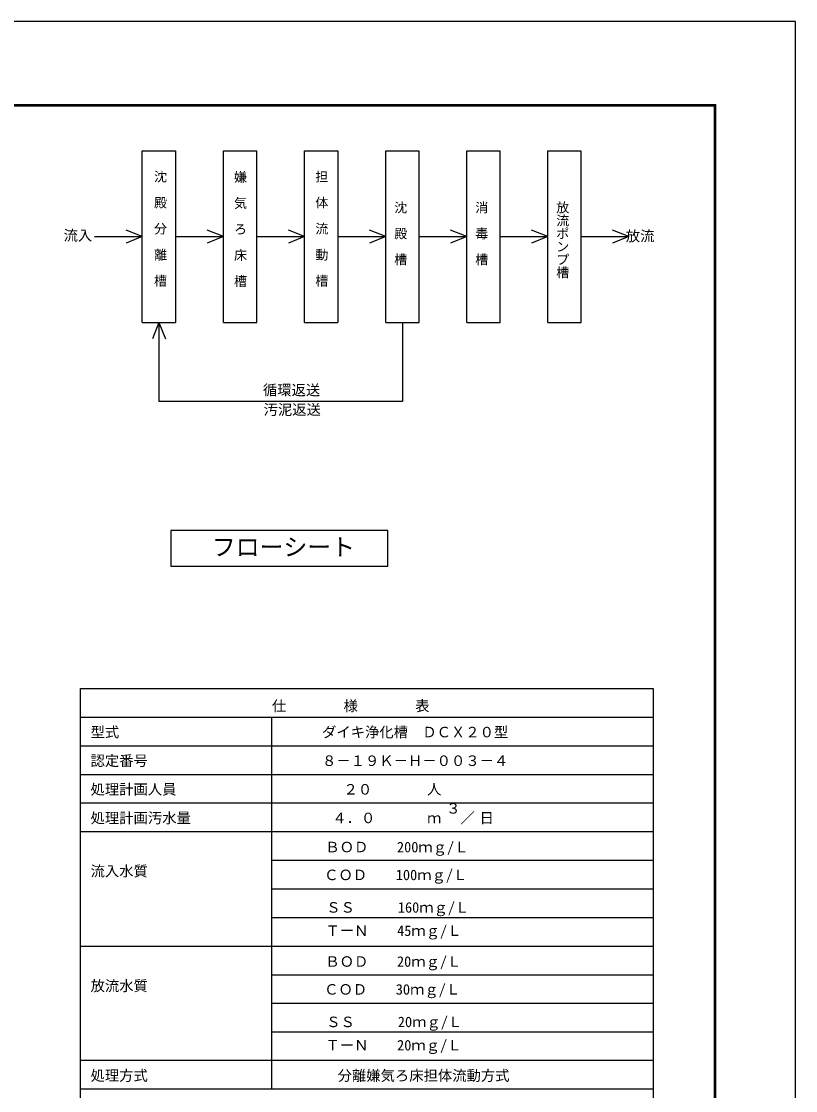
# Model space of a CAD drawing. Units: millimetres, scale not verified. Extents: x -14850 to 14850, y -10500 to 10500.
# Drawn here: x 6740 to 14850, y -708 to 10500 of the extents above; entities that cross this region are included whole.
import ezdxf
from ezdxf.enums import TextEntityAlignment as Align

# ---------------------------------------------------------------- set-up
doc = ezdxf.new("R2010")
doc.units = ezdxf.units.MM
doc.header["$LTSCALE"] = 50
for name, color, linetype, lineweight in [('0-1_空気管', 3, 'Continuous', 25), ('0-8_図面枠', 7, 'Continuous', 25), ('0-9_Axis_waku', 7, 'Continuous', 25)]:
    doc.layers.add(name, color=color, linetype=linetype, lineweight=lineweight)
doc.styles.add('@ＭＳ ゴシック', font='')
doc.styles.add('ＭＳ ゴシック', font='')
doc.styles.get('@ＭＳ ゴシック').set_extended_font_data('@MS Gothic')
doc.styles.get('ＭＳ ゴシック').set_extended_font_data('MS Gothic')

msp = doc.modelspace()

# ---------------------------------------------------------------- linework, layer by layer
at = {"layer": '0-1_空気管', "color": 7}
for p, q in [((8006.65, 9143.53), (8354.52, 9143.53)), ((8006.65, 7343.53), (8006.65, 9143.53)), ((8356.64, 7343.53), (8356.64, 9143.53)), ((8856.64, 7343.53), (8856.64, 9143.53)), ((8856.64, 9143.53), (9206.62, 9143.53)), ((9706.62, 9143.53), (10054.49, 9143.53)), ((9706.62, 7343.53), (9706.62, 9143.53)), ((10056.61, 7343.53), (10056.61, 9143.53)), ((10556.6, 9143.53), (10904.47, 9143.53)), ((10556.6, 7343.53), (10556.6, 9143.53)), ((10906.59, 7343.53), (10906.59, 9143.53)), ((11405.1, 9143.53), (11752.96, 9143.53)), ((11405.1, 7343.53), (11405.1, 9143.53)), ((11755.09, 7343.53), (11755.09, 9143.53)), ((12253.6, 9143.53), (12601.46, 9143.53)), ((12253.6, 7343.53), (12253.6, 9143.53)), ((12603.58, 7343.53), (12603.58, 9143.53)), ((8006.65, 8243.53), (7836.99, 8312.22)), ((8856.64, 8243.53), (8686.98, 8312.22)), ((9706.62, 8243.53), (9536.97, 8312.22)), ((10556.6, 8243.53), (10386.96, 8312.22)), ((11405.1, 8243.53), (11235.45, 8312.22)), ((12253.6, 8243.53), (12083.95, 8312.22)), ((13101.45, 8243.53), (12931.8, 8312.22)), ((7506.65, 8243.53), (8006.65, 8243.53)), ((8006.65, 8243.53), (7836.99, 8174.84)), ((8356.64, 8243.53), (8856.64, 8243.53)), ((8856.64, 8243.53), (8686.98, 8174.84)), ((9206.62, 8243.53), (9706.62, 8243.53)), ((9706.62, 8243.53), (9536.97, 8174.84)), ((10056.61, 8243.53), (10556.6, 8243.53)), ((10556.6, 8243.53), (10386.96, 8174.84)), ((10905.11, 8243.53), (11405.1, 8243.53)), ((11405.1, 8243.53), (11235.45, 8174.84)), ((11753.6, 8243.53), (12253.6, 8243.53)), ((12253.6, 8243.53), (12083.95, 8174.84)), ((12601.46, 8243.53), (13101.45, 8243.53)), ((13101.45, 8243.53), (12931.8, 8174.84)), ((8006.65, 7343.53), (8355.15, 7343.53)), ((8180.9, 7343.53), (8112.21, 7173.88)), ((8180.9, 7343.53), (8180.9, 6516.03)), ((8180.9, 7343.53), (8249.59, 7173.88)), ((9706.62, 7343.53), (10055.13, 7343.53)), ((10556.6, 7343.53), (10905.11, 7343.53)), ((11405.1, 7343.53), (11753.6, 7343.53)), ((12253.6, 7343.53), (12602.1, 7343.53)), ((8305.81, 5164.44), (8305.81, 4788.64)), ((10577.68, 5164.44), (8305.81, 5164.44)), ((10577.68, 4788.64), (10577.68, 5164.44)), ((8305.81, 4788.64), (10577.68, 4788.64))]:
    msp.add_line(p, q, dxfattribs=at)
at = {"layer": '0-1_空気管'}
for p, q in [((7359.57, 3507.32), (13359.57, 3507.32)), ((7359.57, -3692.71), (7359.57, 3507.32)), ((13359.57, 3507.32), (13359.57, -3692.71)), ((7359.57, 3207.31), (13359.57, 3207.31)), ((9359.57, 3207.31), (9359.57, -692.71)), ((7359.57, 2907.31), (13359.57, 2907.31)), ((7359.57, 2607.32), (13359.57, 2607.32)), ((7359.57, 2307.32), (13359.57, 2307.32)), ((7359.57, 2007.32), (13359.57, 2007.32)), ((9359.57, 1707.31), (13359.57, 1707.31)), ((9359.57, 1407.31), (13359.57, 1407.31)), ((9359.57, 1107.31), (13359.57, 1107.31)), ((7359.57, 807.3), (13359.57, 807.3)), ((9359.57, 507.3), (13359.57, 507.3)), ((9359.57, 207.3), (13359.57, 207.3)), ((9359.57, -92.71), (13359.57, -92.71)), ((13359.57, -392.71), (7359.57, -392.71)), ((13359.57, -692.71), (7359.57, -692.71))]:
    msp.add_line(p, q, dxfattribs=at)
at = {"layer": '0-1_空気管', "color": 7}
for points in [[(8856.64, 7343.53), (9206.62, 7343.53), (9206.62, 9143.53)], [(10730.86, 7343.53), (10730.86, 6516.03), (8180.9, 6516.03)]]:
    msp.add_lwpolyline(points, dxfattribs=at)
at = {"layer": '0-8_図面枠'}
msp.add_lwpolyline([(-14850, -10500), (14850, -10500), (14850, 10500), (-14850, 10500)], close=True, dxfattribs=at)
at = {"layer": '0-9_Axis_waku'}
for p, q in [((-12964, 9629), (14014, 9629)), ((-12963, 9628), (14013, 9628)), ((-12962, 9627), (14012, 9627)), ((-12961, 9626), (14011, 9626)), ((-12960, 9625), (14010, 9625)), ((-12959, 9624), (14009, 9624)), ((-12958, 9623), (14008, 9623)), ((-12957, 9622), (14007, 9622)), ((-12956, 9621), (14006, 9621)), ((-12955, 9620), (14005, 9620)), ((-12954, 9619), (14004, 9619)), ((-12953, 9618), (14003, 9618)), ((-12952, 9617), (14002, 9617)), ((-12951, 9616), (14001, 9616)), ((-12950, 9615), (14000, 9615)), ((14000, -9665), (14000, 9615)), ((14001, -9666.01), (14001, 9616)), ((14002, -9667.01), (14002, 9617)), ((14003, -9668.01), (14003, 9618)), ((14004, -9669.01), (14004, 9619)), ((14005, -9670.01), (14005, 9620)), ((14006, -9671.01), (14006, 9621)), ((14007, -9672.01), (14007, 9622)), ((14008, -9673.01), (14008, 9623)), ((14009, -9674.01), (14009, 9624)), ((14010, -9675.01), (14010, 9625)), ((14011, -9676.01), (14011, 9626)), ((14012, -9677.01), (14012, 9627)), ((14013, -9678.01), (14013, 9628)), ((14014, -9679.01), (14014, 9629))]:
    msp.add_line(p, q, dxfattribs=at)

# ---------------------------------------------------------------- texts
at = {"layer": '0-1_空気管', "color": 4}
for s, height, rotation, style, p in [('沈\u3000殿\u3000分\u3000離\u3000槽', 100, 270, '@ＭＳ ゴシック', (8115.74, 8942.18)), ('嫌\u3000気\u3000ろ\u3000床\u3000槽', 100, 270, '@ＭＳ ゴシック', (8953.55, 8938.13)), ('担\u3000体\u3000流\u3000動\u3000槽', 100, 270, '@ＭＳ ゴシック', (9805.65, 8942.18)), ('沈\u3000殿\u3000槽', 100, 270, '@ＭＳ ゴシック', (10632.11, 8618.53)), ('消\u3000毒\u3000槽', 100, 270, '@ＭＳ ゴシック', (11480.61, 8618.53)), ('放流ポンプ槽', 100, 270, '@ＭＳ ゴシック', (12329.1, 8618.53)), ('放流', 110, 0.001, 'ＭＳ ゴシック', (13071.41, 8162.71))]:
    msp.add_text(s, height=height, rotation=rotation, dxfattribs=dict(at, style=style)).set_placement(p, align=Align.BOTTOM_LEFT)
at = {"layer": '0-1_空気管', "color": 4, "style": 'ＭＳ ゴシック'}
for s, height, p in [('流入', 110, (7181.65, 8168.53)), ('循環返送', 110, (9270.23, 6547.47)), ('汚泥返送', 110, (9277.07, 6342.27)), ('フローシート', 183.3, (8734.73, 4844.04)), ('仕\u3000\u3000\u3000\u3000様\u3000\u3000\u3000\u3000表', 110, (9364.56, 3237.32)), ('型式', 110, (7464.57, 2962.31)), ('ダイキ浄化槽\u3000ＤＣＸ２０型', 110, (9889.57, 2962.31)), ('認定番号', 110, (7464.57, 2662.31)), ('８－１９Ｋ－Ｈ－００３－４', 110, (9889.57, 2662.31)), ('処理計画人員\u3000', 110, (7464.57, 2362.31)), ('２０', 110, (10114.58, 2362.31)), ('人', 110, (10989.58, 2362.31)), ('３', 110, (11189.57, 2162.32)), ('処理計画汚水量', 110, (7464.57, 2062.31)), ('４．０', 110, (9997.21, 2062.31)), ('ｍ', 110, (10989.58, 2062.31)), ('／', 110, (11339.57, 2062.31)), ('日', 110, (11539.58, 2062.31)), ('ＢＯＤ\u3000\u3000200ｍｇ/Ｌ', 110, (9924, 1757.33)), ('流入水質', 110, (7464.57, 1505.36)), ('ＣＯＤ\u3000\u3000100ｍｇ/Ｌ', 110, (9911.58, 1465.43)), ('ＳＳ\u3000\u3000\u3000160ｍｇ/Ｌ', 110, (9933.07, 1124.61)), ('ＴーＮ\u3000\u300045ｍｇ/Ｌ', 110, (9925.39, 880.51)), ('ＢＯＤ\u3000\u300020ｍｇ/Ｌ', 110, (9924, 557.32)), ('放流水質', 110, (7464.57, 302.64)), ('ＣＯＤ\u3000\u300030ｍｇ/Ｌ', 110, (9911.58, 265.42)), ('ＳＳ\u3000\u3000\u300020ｍｇ/Ｌ', 110, (9933.07, -75.4)), ('ＴーＮ\u3000\u300020ｍｇ/Ｌ', 110, (9925.39, -319.51)), ('処理方式\u3000\u3000\u3000', 110, (7464.57, -637.71)), ('分離嫌気ろ床担体流動方式', 110, (10052.64, -637.71))]:
    msp.add_text(s, height=height, dxfattribs=at).set_placement(p, align=Align.BOTTOM_LEFT)

doc.saveas('drawing.dxf')
